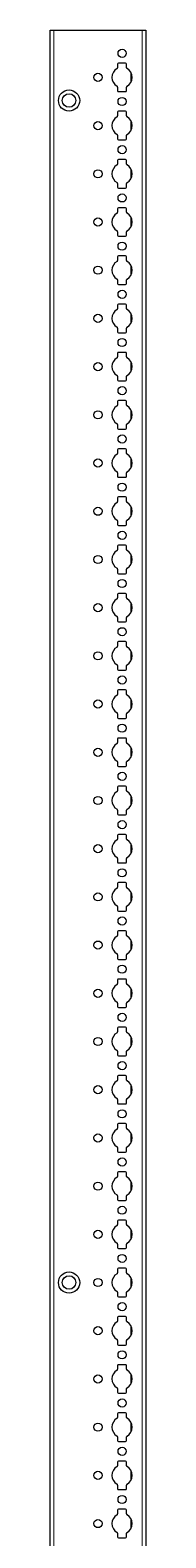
# Model space of a CAD drawing. Header units: millimetres. Extents: x -199 to 2653, y -1647 to 1507.
# Drawn here: x 2054 to 2104, y -335 to 447 of the extents above; entities that cross this region are included whole.
import ezdxf

# ---------------------------------------------------------------- set-up
doc = ezdxf.new("R2010")
doc.units = ezdxf.units.MM

msp = doc.modelspace()

# ---------------------------------------------------------------- linework, layer by layer
at = {"color": 7, "linetype": 'Continuous', "lineweight": 25}
for p, q in [((2053.91, -851.79), (2053.91, 447.21)), ((2053.91, 447.21), (2055.91, 447.21)), ((2055.91, 447.21), (2101.61, 447.21)), ((2101.61, 447.21), (2103.61, 447.21)), ((2103.61, 447.21), (2103.61, -851.79)), ((2093.06, 430.11), (2089.46, 430.11)), ((2088.96, 429.61), (2088.96, 427.73)), ((2093.56, 427.73), (2093.56, 429.61)), ((2088.96, 417.68), (2088.96, 415.81)), ((2089.46, 415.31), (2093.06, 415.31)), ((2093.56, 415.81), (2093.56, 417.68)), ((2088.96, 404.61), (2088.96, 402.73)), ((2093.06, 405.11), (2089.46, 405.11)), ((2093.56, 402.73), (2093.56, 404.61)), ((2088.96, 392.68), (2088.96, 390.81)), ((2093.56, 390.81), (2093.56, 392.68)), ((2089.46, 390.31), (2093.06, 390.31)), ((2088.96, 379.61), (2088.96, 377.73)), ((2093.06, 380.11), (2089.46, 380.11)), ((2093.56, 377.73), (2093.56, 379.61)), ((2088.96, 367.68), (2088.96, 365.81)), ((2093.56, 365.81), (2093.56, 367.68)), ((2089.46, 365.31), (2093.06, 365.31)), ((2088.96, 354.61), (2088.96, 352.73)), ((2093.06, 355.11), (2089.46, 355.11)), ((2093.56, 352.73), (2093.56, 354.61)), ((2088.96, 342.68), (2088.96, 340.81)), ((2089.46, 340.31), (2093.06, 340.31)), ((2093.56, 340.81), (2093.56, 342.68)), ((2088.96, 329.61), (2088.96, 327.73)), ((2093.06, 330.11), (2089.46, 330.11)), ((2093.56, 327.73), (2093.56, 329.61)), ((2088.96, 317.68), (2088.96, 315.81)), ((2089.46, 315.31), (2093.06, 315.31)), ((2093.56, 315.81), (2093.56, 317.68)), ((2093.06, 305.11), (2089.46, 305.11)), ((2088.96, 304.61), (2088.96, 302.73)), ((2093.56, 302.73), (2093.56, 304.61)), ((2088.96, 292.68), (2088.96, 290.81)), ((2089.46, 290.31), (2093.06, 290.31)), ((2093.56, 290.81), (2093.56, 292.68)), ((2088.96, 279.61), (2088.96, 277.73)), ((2093.06, 280.11), (2089.46, 280.11)), ((2093.56, 277.73), (2093.56, 279.61)), ((2088.96, 267.68), (2088.96, 265.81)), ((2093.56, 265.81), (2093.56, 267.68)), ((2089.46, 265.31), (2093.06, 265.31)), ((2088.96, 254.61), (2088.96, 252.73)), ((2093.06, 255.11), (2089.46, 255.11)), ((2093.56, 252.73), (2093.56, 254.61)), ((2088.96, 242.68), (2088.96, 240.81)), ((2093.56, 240.81), (2093.56, 242.68)), ((2089.46, 240.31), (2093.06, 240.31)), ((2088.96, 229.61), (2088.96, 227.73)), ((2093.06, 230.11), (2089.46, 230.11)), ((2093.56, 227.73), (2093.56, 229.61)), ((2088.96, 217.68), (2088.96, 215.81)), ((2089.46, 215.31), (2093.06, 215.31)), ((2093.56, 215.81), (2093.56, 217.68)), ((2088.96, 204.61), (2088.96, 202.73)), ((2093.06, 205.11), (2089.46, 205.11)), ((2093.56, 202.73), (2093.56, 204.61)), ((2088.96, 192.68), (2088.96, 190.81)), ((2089.46, 190.31), (2093.06, 190.31)), ((2093.56, 190.81), (2093.56, 192.68)), ((2093.06, 180.11), (2089.46, 180.11)), ((2088.96, 179.61), (2088.96, 177.73)), ((2093.56, 177.73), (2093.56, 179.61)), ((2088.96, 167.68), (2088.96, 165.81)), ((2089.46, 165.31), (2093.06, 165.31)), ((2093.56, 165.81), (2093.56, 167.68)), ((2088.96, 154.61), (2088.96, 152.73)), ((2093.06, 155.11), (2089.46, 155.11)), ((2093.56, 152.73), (2093.56, 154.61)), ((2088.96, 142.68), (2088.96, 140.81)), ((2093.56, 140.81), (2093.56, 142.68)), ((2089.46, 140.31), (2093.06, 140.31)), ((2088.96, 129.61), (2088.96, 127.73)), ((2093.06, 130.11), (2089.46, 130.11)), ((2093.56, 127.73), (2093.56, 129.61)), ((2088.96, 117.68), (2088.96, 115.81)), ((2093.56, 115.81), (2093.56, 117.68)), ((2089.46, 115.31), (2093.06, 115.31)), ((2088.96, 104.61), (2088.96, 102.73)), ((2093.06, 105.11), (2089.46, 105.11)), ((2093.56, 102.73), (2093.56, 104.61)), ((2088.96, 92.68), (2088.96, 90.81)), ((2089.46, 90.31), (2093.06, 90.31)), ((2093.56, 90.81), (2093.56, 92.68)), ((2088.96, 79.61), (2088.96, 77.73)), ((2093.06, 80.11), (2089.46, 80.11)), ((2093.56, 77.73), (2093.56, 79.61)), ((2088.96, 67.68), (2088.96, 65.81)), ((2089.46, 65.31), (2093.06, 65.31)), ((2093.56, 65.81), (2093.56, 67.68)), ((2093.06, 55.11), (2089.46, 55.11)), ((2088.96, 54.61), (2088.96, 52.73)), ((2093.56, 52.73), (2093.56, 54.61)), ((2088.96, 42.68), (2088.96, 40.81)), ((2089.46, 40.31), (2093.06, 40.31)), ((2093.56, 40.81), (2093.56, 42.68)), ((2088.96, 29.61), (2088.96, 27.73)), ((2093.06, 30.11), (2089.46, 30.11)), ((2093.56, 27.73), (2093.56, 29.61)), ((2088.96, 17.68), (2088.96, 15.81)), ((2093.56, 15.81), (2093.56, 17.68)), ((2089.46, 15.31), (2093.06, 15.31)), ((2088.96, 4.61), (2088.96, 2.73)), ((2093.06, 5.11), (2089.46, 5.11)), ((2093.56, 2.73), (2093.56, 4.61)), ((2088.96, -7.32), (2088.96, -9.19)), ((2093.56, -9.19), (2093.56, -7.32)), ((2089.46, -9.69), (2093.06, -9.69)), ((2088.96, -20.39), (2088.96, -22.27)), ((2093.06, -19.89), (2089.46, -19.89)), ((2093.56, -22.27), (2093.56, -20.39)), ((2088.96, -32.32), (2088.96, -34.19)), ((2089.46, -34.69), (2093.06, -34.69)), ((2093.56, -34.19), (2093.56, -32.32)), ((2088.96, -45.39), (2088.96, -47.27)), ((2093.06, -44.89), (2089.46, -44.89)), ((2093.56, -47.27), (2093.56, -45.39)), ((2088.96, -57.32), (2088.96, -59.19)), ((2089.46, -59.69), (2093.06, -59.69)), ((2093.56, -59.19), (2093.56, -57.32)), ((2093.06, -69.89), (2089.46, -69.89)), ((2088.96, -70.39), (2088.96, -72.27)), ((2093.56, -72.27), (2093.56, -70.39)), ((2088.96, -82.32), (2088.96, -84.19)), ((2089.46, -84.69), (2093.06, -84.69)), ((2093.56, -84.19), (2093.56, -82.32)), ((2088.96, -95.39), (2088.96, -97.27)), ((2093.06, -94.89), (2089.46, -94.89)), ((2093.56, -97.27), (2093.56, -95.39)), ((2088.96, -107.32), (2088.96, -109.19)), ((2093.56, -109.19), (2093.56, -107.32)), ((2089.46, -109.69), (2093.06, -109.69)), ((2088.96, -120.39), (2088.96, -122.27)), ((2093.06, -119.89), (2089.46, -119.89)), ((2093.56, -122.27), (2093.56, -120.39)), ((2088.96, -132.32), (2088.96, -134.19)), ((2093.56, -134.19), (2093.56, -132.32)), ((2089.46, -134.69), (2093.06, -134.69)), ((2088.96, -145.39), (2088.96, -147.27)), ((2093.06, -144.89), (2089.46, -144.89)), ((2093.56, -147.27), (2093.56, -145.39)), ((2088.96, -157.32), (2088.96, -159.19)), ((2089.46, -159.69), (2093.06, -159.69)), ((2093.56, -159.19), (2093.56, -157.32)), ((2088.96, -170.39), (2088.96, -172.27)), ((2093.06, -169.89), (2089.46, -169.89)), ((2093.56, -172.27), (2093.56, -170.39)), ((2088.96, -182.32), (2088.96, -184.19)), ((2089.46, -184.69), (2093.06, -184.69)), ((2093.56, -184.19), (2093.56, -182.32)), ((2088.96, -195.39), (2088.96, -197.27)), ((2093.06, -194.89), (2089.46, -194.89)), ((2093.56, -197.27), (2093.56, -195.39)), ((2088.96, -207.32), (2088.96, -209.19)), ((2089.46, -209.69), (2093.06, -209.69)), ((2093.56, -209.19), (2093.56, -207.32)), ((2088.96, -220.39), (2088.96, -222.27)), ((2093.06, -219.89), (2089.46, -219.89)), ((2093.56, -222.27), (2093.56, -220.39)), ((2088.96, -232.32), (2088.96, -234.19)), ((2093.56, -234.19), (2093.56, -232.32)), ((2089.46, -234.69), (2093.06, -234.69)), ((2088.96, -245.39), (2088.96, -247.27)), ((2093.06, -244.89), (2089.46, -244.89)), ((2093.56, -247.27), (2093.56, -245.39)), ((2088.96, -257.32), (2088.96, -259.19)), ((2093.56, -259.19), (2093.56, -257.32)), ((2089.46, -259.69), (2093.06, -259.69)), ((2088.96, -270.39), (2088.96, -272.27)), ((2093.06, -269.89), (2089.46, -269.89)), ((2093.56, -272.27), (2093.56, -270.39)), ((2088.96, -282.32), (2088.96, -284.19)), ((2089.46, -284.69), (2093.06, -284.69)), ((2093.56, -284.19), (2093.56, -282.32)), ((2088.96, -295.39), (2088.96, -297.27)), ((2093.06, -294.89), (2089.46, -294.89)), ((2093.56, -297.27), (2093.56, -295.39)), ((2088.96, -307.32), (2088.96, -309.19)), ((2089.46, -309.69), (2093.06, -309.69)), ((2093.56, -309.19), (2093.56, -307.32)), ((2088.96, -320.39), (2088.96, -322.27)), ((2093.06, -319.89), (2089.46, -319.89)), ((2093.56, -322.27), (2093.56, -320.39)), ((2088.96, -332.32), (2088.96, -334.19)), ((2089.46, -334.69), (2093.06, -334.69)), ((2093.56, -334.19), (2093.56, -332.32))]:
    msp.add_line(p, q, dxfattribs=at)
at = {"color": 8, "linetype": 'Continuous', "lineweight": 18}
for p, q in [((2055.91, 447.21), (2055.91, -851.79)), ((2101.61, -851.79), (2101.61, 447.21)), ((2095.76, 420), (2095.76, 425.41)), ((2095.76, 395), (2095.76, 400.41)), ((2095.76, 370), (2095.76, 375.41)), ((2095.76, 345), (2095.76, 350.41)), ((2095.76, 320), (2095.76, 325.41)), ((2095.76, 295), (2095.76, 300.41)), ((2095.76, 270), (2095.76, 275.41)), ((2095.76, 245), (2095.76, 250.41)), ((2095.76, 220), (2095.76, 225.41)), ((2095.76, 195), (2095.76, 200.41)), ((2095.76, 170), (2095.76, 175.41)), ((2095.76, 145), (2095.76, 150.41)), ((2095.76, 120), (2095.76, 125.41)), ((2095.76, 95), (2095.76, 100.41)), ((2095.76, 70), (2095.76, 75.41)), ((2095.76, 45), (2095.76, 50.41)), ((2095.76, 20), (2095.76, 25.41)), ((2095.76, -5), (2095.76, 0.41)), ((2095.76, -30), (2095.76, -24.59)), ((2095.76, -55), (2095.76, -49.59)), ((2095.76, -80), (2095.76, -74.59)), ((2095.76, -105), (2095.76, -99.59)), ((2095.76, -130), (2095.76, -124.59)), ((2095.76, -155), (2095.76, -149.59)), ((2095.76, -180), (2095.76, -174.59)), ((2095.76, -205), (2095.76, -199.59)), ((2095.76, -230), (2095.76, -224.59)), ((2095.76, -255), (2095.76, -249.59)), ((2095.76, -280), (2095.76, -274.59)), ((2095.76, -305), (2095.76, -299.59)), ((2095.76, -330), (2095.76, -324.59))]:
    msp.add_line(p, q, dxfattribs=at)
at = {"color": 7, "linetype": 'Continuous', "lineweight": 25}
for centre, radius in [((2091.26, 435.21), 2.12), ((2078.76, 422.71), 2.12), ((2063.76, 410.71), 5.5), ((2063.76, 410.71), 3.5), ((2091.26, 410.21), 2.12), ((2078.76, 397.71), 2.12), ((2091.26, 385.21), 2.12), ((2078.76, 372.71), 2.12), ((2091.26, 360.21), 2.12), ((2078.76, 347.71), 2.12), ((2091.26, 335.21), 2.12), ((2078.76, 322.71), 2.12), ((2091.26, 310.21), 2.12), ((2078.76, 297.71), 2.12), ((2091.26, 285.21), 2.12), ((2078.76, 272.71), 2.12), ((2091.26, 260.21), 2.12), ((2078.76, 247.71), 2.12), ((2091.26, 235.21), 2.12), ((2078.76, 222.71), 2.12), ((2091.26, 210.21), 2.12), ((2078.76, 197.71), 2.12), ((2091.26, 185.21), 2.12), ((2078.76, 172.71), 2.12), ((2091.26, 160.21), 2.12), ((2078.76, 147.71), 2.12), ((2091.26, 135.21), 2.12), ((2078.76, 122.71), 2.12), ((2091.26, 110.21), 2.12), ((2078.76, 97.71), 2.12), ((2091.26, 85.21), 2.12), ((2078.76, 72.71), 2.12), ((2091.26, 60.21), 2.12), ((2078.76, 47.71), 2.12), ((2091.26, 35.21), 2.12), ((2078.76, 22.71), 2.12), ((2091.26, 10.21), 2.12), ((2078.76, -2.29), 2.12), ((2091.26, -14.79), 2.12), ((2078.76, -27.29), 2.12), ((2091.26, -39.79), 2.12), ((2078.76, -52.29), 2.12), ((2091.26, -64.79), 2.12), ((2078.76, -77.29), 2.12), ((2091.26, -89.79), 2.12), ((2078.76, -102.29), 2.12), ((2091.26, -114.79), 2.12), ((2078.76, -127.29), 2.13), ((2091.26, -139.79), 2.12), ((2078.76, -152.29), 2.13), ((2091.26, -164.79), 2.12), ((2078.76, -177.29), 2.13), ((2091.26, -189.79), 2.12), ((2063.76, -202.29), 5.5), ((2063.76, -202.29), 3.5), ((2078.76, -202.29), 2.12), ((2091.26, -214.79), 2.12), ((2078.76, -227.29), 2.12), ((2091.26, -239.79), 2.12), ((2078.76, -252.29), 2.12), ((2091.26, -264.79), 2.12), ((2078.76, -277.29), 2.12), ((2091.26, -289.79), 2.12), ((2078.76, -302.29), 2.12), ((2091.26, -314.79), 2.12), ((2078.76, -327.29), 2.12)]:
    msp.add_circle(centre, radius, dxfattribs=at)
for centre, radius, start, end in [((2089.46, 429.61), 0.5, 90, 180), ((2093.06, 429.61), 0.5, 0, 90), ((2091.26, 422.71), 5.25, 119.14074, 240.85926), ((2088.46, 427.73), 0.5, 299.14074, 0), ((2094.06, 427.73), 0.5, 180, 240.85926), ((2091.26, 422.71), 5.25, 299.14074, 60.85926), ((2088.46, 417.68), 0.5, 0, 60.85926), ((2089.46, 415.81), 0.5, 180, 270), ((2093.06, 415.81), 0.5, 270, 0), ((2094.06, 417.68), 0.5, 119.14074, 180), ((2091.26, 397.71), 5.25, 119.14074, 240.85926), ((2088.46, 402.73), 0.5, 299.14074, 0), ((2089.46, 404.61), 0.5, 90, 180), ((2093.06, 404.61), 0.5, 0, 90), ((2094.06, 402.73), 0.5, 180, 240.85926), ((2091.26, 397.71), 5.25, 299.14074, 60.85926), ((2088.46, 392.68), 0.5, 0, 60.85926), ((2094.06, 392.68), 0.5, 119.14074, 180), ((2089.46, 390.81), 0.5, 180, 270), ((2093.06, 390.81), 0.5, 270, 0), ((2091.26, 372.71), 5.25, 119.14074, 240.85926), ((2088.46, 377.73), 0.5, 299.14074, 0), ((2089.46, 379.61), 0.5, 90, 180), ((2093.06, 379.61), 0.5, 0, 90), ((2094.06, 377.73), 0.5, 180, 240.85926), ((2091.26, 372.71), 5.25, 299.14074, 60.85926), ((2088.46, 367.68), 0.5, 0, 60.85926), ((2094.06, 367.68), 0.5, 119.14074, 180), ((2089.46, 365.81), 0.5, 180, 270), ((2093.06, 365.81), 0.5, 270, 0), ((2091.26, 347.71), 5.25, 119.14074, 240.85926), ((2088.46, 352.73), 0.5, 299.14074, 0), ((2089.46, 354.61), 0.5, 90, 180), ((2093.06, 354.61), 0.5, 0, 90), ((2094.06, 352.73), 0.5, 180, 240.85926), ((2091.26, 347.71), 5.25, 299.14074, 60.85926), ((2088.46, 342.68), 0.5, 0, 60.85926), ((2089.46, 340.81), 0.5, 180, 270), ((2093.06, 340.81), 0.5, 270, 0), ((2094.06, 342.68), 0.5, 119.14074, 180), ((2089.46, 329.61), 0.5, 90, 180), ((2093.06, 329.61), 0.5, 0, 90), ((2091.26, 322.71), 5.25, 119.14074, 240.85926), ((2088.46, 327.73), 0.5, 299.14074, 0), ((2094.06, 327.73), 0.5, 180, 240.85926), ((2091.26, 322.71), 5.25, 299.14074, 60.85926), ((2088.46, 317.68), 0.5, 0, 60.85926), ((2089.46, 315.81), 0.5, 180, 270), ((2093.06, 315.81), 0.5, 270, 0), ((2094.06, 317.68), 0.5, 119.14074, 180), ((2089.46, 304.61), 0.5, 90, 180), ((2093.06, 304.61), 0.5, 0, 90), ((2091.26, 297.71), 5.25, 119.14074, 240.85926), ((2088.46, 302.73), 0.5, 299.14074, 0), ((2094.06, 302.73), 0.5, 180, 240.85926), ((2091.26, 297.71), 5.25, 299.14074, 60.85926), ((2088.46, 292.68), 0.5, 0, 60.85926), ((2089.46, 290.81), 0.5, 180, 270), ((2093.06, 290.81), 0.5, 270, 0), ((2094.06, 292.68), 0.5, 119.14074, 180), ((2091.26, 272.71), 5.25, 119.14074, 240.85926), ((2088.46, 277.73), 0.5, 299.14074, 0), ((2089.46, 279.61), 0.5, 90, 180), ((2093.06, 279.61), 0.5, 0, 90), ((2094.06, 277.73), 0.5, 180, 240.85926), ((2091.26, 272.71), 5.25, 299.14074, 60.85926), ((2088.46, 267.68), 0.5, 0, 60.85926), ((2094.06, 267.68), 0.5, 119.14074, 180), ((2089.46, 265.81), 0.5, 180, 270), ((2093.06, 265.81), 0.5, 270, 0), ((2091.26, 247.71), 5.25, 119.14074, 240.85926), ((2088.46, 252.73), 0.5, 299.14074, 0), ((2089.46, 254.61), 0.5, 90, 180), ((2093.06, 254.61), 0.5, 0, 90), ((2094.06, 252.73), 0.5, 180, 240.85926), ((2091.26, 247.71), 5.25, 299.14074, 60.85926), ((2088.46, 242.68), 0.5, 0, 60.85926), ((2094.06, 242.68), 0.5, 119.14074, 180), ((2089.46, 240.81), 0.5, 180, 270), ((2093.06, 240.81), 0.5, 270, 0), ((2091.26, 222.71), 5.25, 119.14074, 240.85926), ((2088.46, 227.73), 0.5, 299.14074, 0), ((2089.46, 229.61), 0.5, 90, 180), ((2093.06, 229.61), 0.5, 0, 90), ((2094.06, 227.73), 0.5, 180, 240.85926), ((2091.26, 222.71), 5.25, 299.14074, 60.85926), ((2088.46, 217.68), 0.5, 0, 60.85926), ((2089.46, 215.81), 0.5, 180, 270), ((2093.06, 215.81), 0.5, 270, 0), ((2094.06, 217.68), 0.5, 119.14074, 180), ((2089.46, 204.61), 0.5, 90, 180), ((2093.06, 204.61), 0.5, 0, 90), ((2091.26, 197.71), 5.25, 119.14074, 240.85926), ((2088.46, 202.73), 0.5, 299.14074, 0), ((2094.06, 202.73), 0.5, 180, 240.85926), ((2091.26, 197.71), 5.25, 299.14074, 60.85926), ((2088.46, 192.68), 0.5, 0, 60.85926), ((2089.46, 190.81), 0.5, 180, 270), ((2093.06, 190.81), 0.5, 270, 0), ((2094.06, 192.68), 0.5, 119.14074, 180), ((2089.46, 179.61), 0.5, 90, 180), ((2093.06, 179.61), 0.5, 360, 90), ((2091.26, 172.71), 5.25, 119.14074, 240.85926), ((2088.46, 177.73), 0.5, 299.14074, 0), ((2094.06, 177.73), 0.5, 180, 240.85926), ((2091.26, 172.71), 5.25, 299.14074, 60.85926), ((2088.46, 167.68), 0.5, 0, 60.85926), ((2089.46, 165.81), 0.5, 180, 270), ((2093.06, 165.81), 0.5, 270, 0), ((2094.06, 167.68), 0.5, 119.14074, 180), ((2091.26, 147.71), 5.25, 119.14074, 240.85926), ((2088.46, 152.73), 0.5, 299.14074, 0), ((2089.46, 154.61), 0.5, 90, 180), ((2093.06, 154.61), 0.5, 360, 90), ((2094.06, 152.73), 0.5, 180, 240.85926), ((2091.26, 147.71), 5.25, 299.14074, 60.85926), ((2088.46, 142.68), 0.5, 0, 60.85926), ((2089.46, 140.81), 0.5, 180, 270), ((2093.06, 140.81), 0.5, 270, 0), ((2094.06, 142.68), 0.5, 119.14074, 180), ((2091.26, 122.71), 5.25, 119.14074, 240.85926), ((2088.46, 127.73), 0.5, 299.14074, 0), ((2089.46, 129.61), 0.5, 90, 180), ((2093.06, 129.61), 0.5, 0, 90), ((2094.06, 127.73), 0.5, 180, 240.85926), ((2091.26, 122.71), 5.25, 299.14074, 60.85926), ((2088.46, 117.68), 0.5, 0, 60.85926), ((2094.06, 117.68), 0.5, 119.14074, 180), ((2089.46, 115.81), 0.5, 180, 270), ((2093.06, 115.81), 0.5, 270, 0), ((2091.26, 97.71), 5.25, 119.14074, 240.85926), ((2088.46, 102.73), 0.5, 299.14074, 0), ((2089.46, 104.61), 0.5, 90, 180), ((2093.06, 104.61), 0.5, 0, 90), ((2094.06, 102.73), 0.5, 180, 240.85926), ((2091.26, 97.71), 5.25, 299.14074, 60.85926), ((2088.46, 92.68), 0.5, 0, 60.85926), ((2089.46, 90.81), 0.5, 180, 270), ((2093.06, 90.81), 0.5, 270, 0), ((2094.06, 92.68), 0.5, 119.14074, 180), ((2089.46, 79.61), 0.5, 90, 180), ((2093.06, 79.61), 0.5, 0, 90), ((2091.26, 72.71), 5.25, 119.14074, 240.85926), ((2088.46, 77.73), 0.5, 299.14074, 0), ((2094.06, 77.73), 0.5, 180, 240.85926), ((2091.26, 72.71), 5.25, 299.14074, 60.85926), ((2088.46, 67.68), 0.5, 0, 60.85926), ((2089.46, 65.81), 0.5, 180, 270), ((2093.06, 65.81), 0.5, 270, 0), ((2094.06, 67.68), 0.5, 119.14074, 180), ((2089.46, 54.61), 0.5, 90, 180), ((2093.06, 54.61), 0.5, 0, 90), ((2091.26, 47.71), 5.25, 119.14074, 240.85926), ((2088.46, 52.73), 0.5, 299.14074, 0), ((2094.06, 52.73), 0.5, 180, 240.85926), ((2091.26, 47.71), 5.25, 299.14074, 60.85926), ((2088.46, 42.68), 0.5, 0, 60.85926), ((2089.46, 40.81), 0.5, 180, 270), ((2093.06, 40.81), 0.5, 270, 0), ((2094.06, 42.68), 0.5, 119.14074, 180), ((2091.26, 22.71), 5.25, 119.14074, 240.85926), ((2088.46, 27.73), 0.5, 299.14074, 0), ((2089.46, 29.61), 0.5, 90, 180), ((2093.06, 29.61), 0.5, 0, 90), ((2094.06, 27.73), 0.5, 180, 240.85926), ((2091.26, 22.71), 5.25, 299.14074, 60.85926), ((2088.46, 17.68), 0.5, 0, 60.85926), ((2089.46, 15.81), 0.5, 180, 270), ((2093.06, 15.81), 0.5, 270, 0), ((2094.06, 17.68), 0.5, 119.14074, 180), ((2091.26, -2.29), 5.25, 119.14074, 240.85926), ((2088.46, 2.73), 0.5, 299.14074, 0), ((2089.46, 4.61), 0.5, 90, 180), ((2093.06, 4.61), 0.5, 0, 90), ((2094.06, 2.73), 0.5, 180, 240.85926), ((2091.26, -2.29), 5.25, 299.14074, 60.85926), ((2088.46, -7.32), 0.5, 0, 60.85926), ((2094.06, -7.32), 0.5, 119.14074, 180), ((2089.46, -9.19), 0.5, 180, 270), ((2093.06, -9.19), 0.5, 270, 0), ((2091.26, -27.29), 5.25, 119.14074, 240.85926), ((2088.46, -22.27), 0.5, 299.14074, 0), ((2089.46, -20.39), 0.5, 90, 180), ((2093.06, -20.39), 0.5, 0, 90), ((2094.06, -22.27), 0.5, 180, 240.85926), ((2091.26, -27.29), 5.25, 299.14074, 60.85926), ((2088.46, -32.32), 0.5, 0, 60.85926), ((2089.46, -34.19), 0.5, 180, 270), ((2093.06, -34.19), 0.5, 270, 0), ((2094.06, -32.32), 0.5, 119.14074, 180), ((2089.46, -45.39), 0.5, 90, 180), ((2093.06, -45.39), 0.5, 0, 90), ((2091.26, -52.29), 5.25, 119.14074, 240.85926), ((2088.46, -47.27), 0.5, 299.14074, 0), ((2094.06, -47.27), 0.5, 180, 240.85926), ((2091.26, -52.29), 5.25, 299.14074, 60.85926), ((2088.46, -57.32), 0.5, 0, 60.85926), ((2089.46, -59.19), 0.5, 180, 270), ((2093.06, -59.19), 0.5, 270, 0), ((2094.06, -57.32), 0.5, 119.14074, 180), ((2089.46, -70.39), 0.5, 90, 180), ((2093.06, -70.39), 0.5, 0, 90), ((2091.26, -77.29), 5.25, 119.14074, 240.85926), ((2088.46, -72.27), 0.5, 299.14074, 0), ((2094.06, -72.27), 0.5, 180, 240.85926), ((2091.26, -77.29), 5.25, 299.14074, 60.85926), ((2088.46, -82.32), 0.5, 0, 60.85926), ((2089.46, -84.19), 0.5, 180, 270), ((2093.06, -84.19), 0.5, 270, 0), ((2094.06, -82.32), 0.5, 119.14074, 180), ((2091.26, -102.29), 5.25, 119.14074, 240.85926), ((2088.46, -97.27), 0.5, 299.14074, 0), ((2089.46, -95.39), 0.5, 90, 180), ((2093.06, -95.39), 0.5, 0, 90), ((2094.06, -97.27), 0.5, 180, 240.85926), ((2091.26, -102.29), 5.25, 299.14074, 60.85926), ((2088.46, -107.32), 0.5, 0, 60.85926), ((2089.46, -109.19), 0.5, 180, 270), ((2093.06, -109.19), 0.5, 270, 0), ((2094.06, -107.32), 0.5, 119.14074, 180), ((2091.26, -127.29), 5.25, 119.14074, 240.85926), ((2088.46, -122.27), 0.5, 299.14074, 0), ((2089.46, -120.39), 0.5, 90, 180), ((2093.06, -120.39), 0.5, 0, 90), ((2094.06, -122.27), 0.5, 180, 240.85926), ((2091.26, -127.29), 5.25, 299.14074, 60.85926), ((2088.46, -132.32), 0.5, 0, 60.85926), ((2094.06, -132.32), 0.5, 119.14074, 180), ((2089.46, -134.19), 0.5, 180, 270), ((2093.06, -134.19), 0.5, 270, 0), ((2091.26, -152.29), 5.25, 119.14074, 240.85926), ((2088.46, -147.27), 0.5, 299.14074, 0), ((2089.46, -145.39), 0.5, 90, 180), ((2093.06, -145.39), 0.5, 0, 90), ((2094.06, -147.27), 0.5, 180, 240.85926), ((2091.26, -152.29), 5.25, 299.14074, 60.85926), ((2088.46, -157.32), 0.5, 0, 60.85926), ((2089.46, -159.19), 0.5, 180, 270), ((2093.06, -159.19), 0.5, 270, 0), ((2094.06, -157.32), 0.5, 119.14074, 180), ((2089.46, -170.39), 0.5, 90, 180), ((2093.06, -170.39), 0.5, 0, 90), ((2091.26, -177.29), 5.25, 119.14074, 240.85926), ((2088.46, -172.27), 0.5, 299.14074, 0), ((2094.06, -172.27), 0.5, 180, 240.85926), ((2091.26, -177.29), 5.25, 299.14074, 60.85926), ((2088.46, -182.32), 0.5, 0, 60.85926), ((2089.46, -184.19), 0.5, 180, 270), ((2093.06, -184.19), 0.5, 270, 0), ((2094.06, -182.32), 0.5, 119.14074, 180), ((2089.46, -195.39), 0.5, 90, 180), ((2093.06, -195.39), 0.5, 0, 90), ((2091.26, -202.29), 5.25, 119.14074, 240.85926), ((2088.46, -197.27), 0.5, 299.14074, 0), ((2094.06, -197.27), 0.5, 180, 240.85926), ((2091.26, -202.29), 5.25, 299.14074, 60.85926), ((2088.46, -207.32), 0.5, 0, 60.85926), ((2089.46, -209.19), 0.5, 180, 270), ((2093.06, -209.19), 0.5, 270, 0), ((2094.06, -207.32), 0.5, 119.14074, 180), ((2091.26, -227.29), 5.25, 119.14074, 240.85926), ((2088.46, -222.27), 0.5, 299.14074, 0), ((2089.46, -220.39), 0.5, 90, 180), ((2093.06, -220.39), 0.5, 0, 90), ((2094.06, -222.27), 0.5, 180, 240.85926), ((2091.26, -227.29), 5.25, 299.14074, 60.85926), ((2088.46, -232.32), 0.5, 0, 60.85926), ((2089.46, -234.19), 0.5, 180, 270), ((2093.06, -234.19), 0.5, 270, 0), ((2094.06, -232.32), 0.5, 119.14074, 180), ((2091.26, -252.29), 5.25, 119.14074, 240.85926), ((2088.46, -247.27), 0.5, 299.14074, 0), ((2089.46, -245.39), 0.5, 90, 180), ((2093.06, -245.39), 0.5, 0, 90), ((2094.06, -247.27), 0.5, 180, 240.85926), ((2091.26, -252.29), 5.25, 299.14074, 60.85926), ((2088.46, -257.32), 0.5, 0, 60.85926), ((2094.06, -257.32), 0.5, 119.14074, 180), ((2089.46, -259.19), 0.5, 180, 270), ((2093.06, -259.19), 0.5, 270, 0), ((2091.26, -277.29), 5.25, 119.14074, 240.85926), ((2088.46, -272.27), 0.5, 299.14074, 0), ((2089.46, -270.39), 0.5, 90, 180), ((2093.06, -270.39), 0.5, 0, 90), ((2094.06, -272.27), 0.5, 180, 240.85926), ((2091.26, -277.29), 5.25, 299.14074, 60.85926), ((2088.46, -282.32), 0.5, 0, 60.85926), ((2089.46, -284.19), 0.5, 180, 270), ((2093.06, -284.19), 0.5, 270, 0), ((2094.06, -282.32), 0.5, 119.14074, 180), ((2089.46, -295.39), 0.5, 90, 180), ((2093.06, -295.39), 0.5, 0, 90), ((2091.26, -302.29), 5.25, 119.14074, 240.85926), ((2088.46, -297.27), 0.5, 299.14074, 0), ((2094.06, -297.27), 0.5, 180, 240.85926), ((2091.26, -302.29), 5.25, 299.14074, 60.85926), ((2088.46, -307.32), 0.5, 0, 60.85926), ((2089.46, -309.19), 0.5, 180, 270), ((2093.06, -309.19), 0.5, 270, 0), ((2094.06, -307.32), 0.5, 119.14074, 180), ((2089.46, -320.39), 0.5, 90, 180), ((2093.06, -320.39), 0.5, 0, 90), ((2091.26, -327.29), 5.25, 119.14074, 240.85926), ((2088.46, -322.27), 0.5, 299.14074, 0), ((2094.06, -322.27), 0.5, 180, 240.85926), ((2091.26, -327.29), 5.25, 299.14074, 60.85926), ((2088.46, -332.32), 0.5, 0, 60.85926), ((2089.46, -334.19), 0.5, 180, 270), ((2093.06, -334.19), 0.5, 270, 0), ((2094.06, -332.32), 0.5, 119.14074, 180)]:
    msp.add_arc(centre, radius, start, end, dxfattribs=at)

doc.saveas('drawing.dxf')
